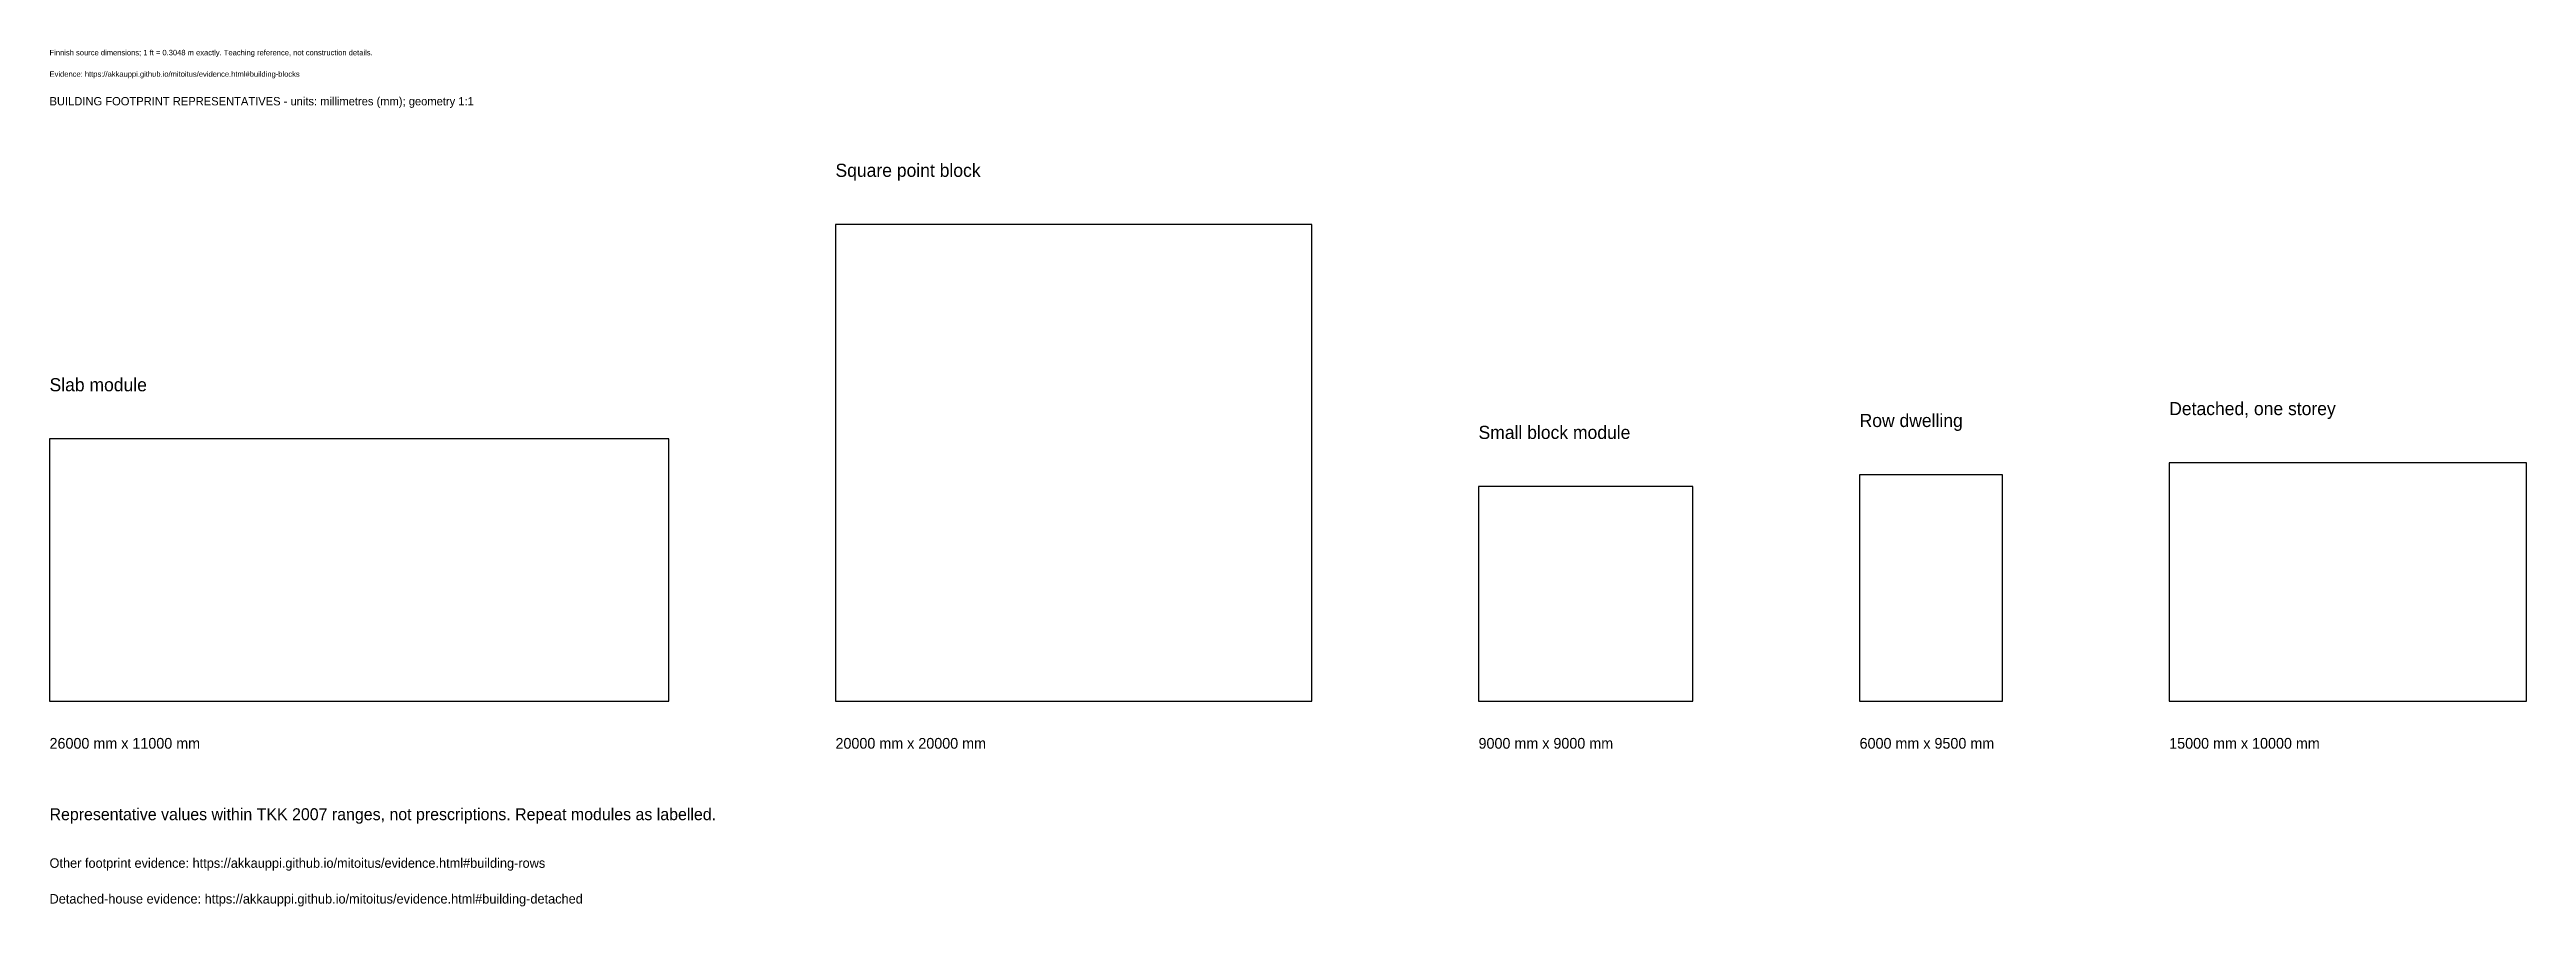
# Model space of a CAD drawing. Header units: millimetres. Extents: x 0 to 104000, y -8621 to 27342.
import ezdxf

# ---------------------------------------------------------------- set-up
doc = ezdxf.new("R2010")
doc.units = ezdxf.units.MM
doc.layers.add('ANNOTATION', color=7, linetype='Continuous')
doc.layers.add('REFERENCE', color=7, linetype='Continuous')

msp = doc.modelspace()

# ---------------------------------------------------------------- linework, layer by layer
at = {"layer": 'REFERENCE'}
for p, q in [((53000, 20000), (33000, 20000)), ((33000, 20000), (33000, 0)), ((53000, 0), (53000, 20000)), ((26000, 11000), (0, 11000)), ((0, 11000), (0, 0)), ((26000, 0), (26000, 11000)), ((82000, 9500), (76000, 9500)), ((76000, 9500), (76000, 0)), ((82000, 0), (82000, 9500)), ((104000, 10000), (89000, 10000)), ((89000, 10000), (89000, 0)), ((104000, 0), (104000, 10000)), ((69000, 9000), (60000, 9000)), ((60000, 9000), (60000, 0)), ((69000, 0), (69000, 9000)), ((0, 0), (26000, 0)), ((33000, 0), (53000, 0)), ((60000, 0), (69000, 0)), ((76000, 0), (82000, 0)), ((89000, 0), (104000, 0))]:
    msp.add_line(p, q, dxfattribs=at)

# ---------------------------------------------------------------- texts
at = {"layer": 'ANNOTATION'}
for s, height, p in [('Finnish source dimensions; 1 ft = 0.3048 m exactly. Teaching reference, not construction details.', 230, (0, 27100)), ('Evidence: https://akkauppi.github.io/mitoitus/evidence.html#building-blocks', 230, (0, 26200)), ('BUILDING FOOTPRINT REPRESENTATIVES - units: millimetres (mm); geometry 1:1', 350, (0, 25000)), ('Square point block', 550, (33000, 22000)), ('Slab module', 550, (0, 13000)), ('Detached, one storey', 550, (89000, 12000)), ('Small block module', 550, (60000, 11000)), ('Row dwelling', 550, (76000, 11500)), ('26000 mm x 11000 mm', 450, (0, -2000)), ('20000 mm x 20000 mm', 450, (33000, -2000)), ('9000 mm x 9000 mm', 450, (60000, -2000)), ('6000 mm x 9500 mm', 450, (76000, -2000)), ('15000 mm x 10000 mm', 450, (89000, -2000)), ('Representative values within TKK 2007 ranges, not prescriptions. Repeat modules as labelled.', 500, (0, -5000)), ('Other footprint evidence: https://akkauppi.github.io/mitoitus/evidence.html#building-rows', 400, (0, -7000)), ('Detached-house evidence: https://akkauppi.github.io/mitoitus/evidence.html#building-detached', 400, (0, -8500))]:
    msp.add_text(s, height=height, dxfattribs=at).set_placement(p)

doc.saveas('drawing.dxf')
